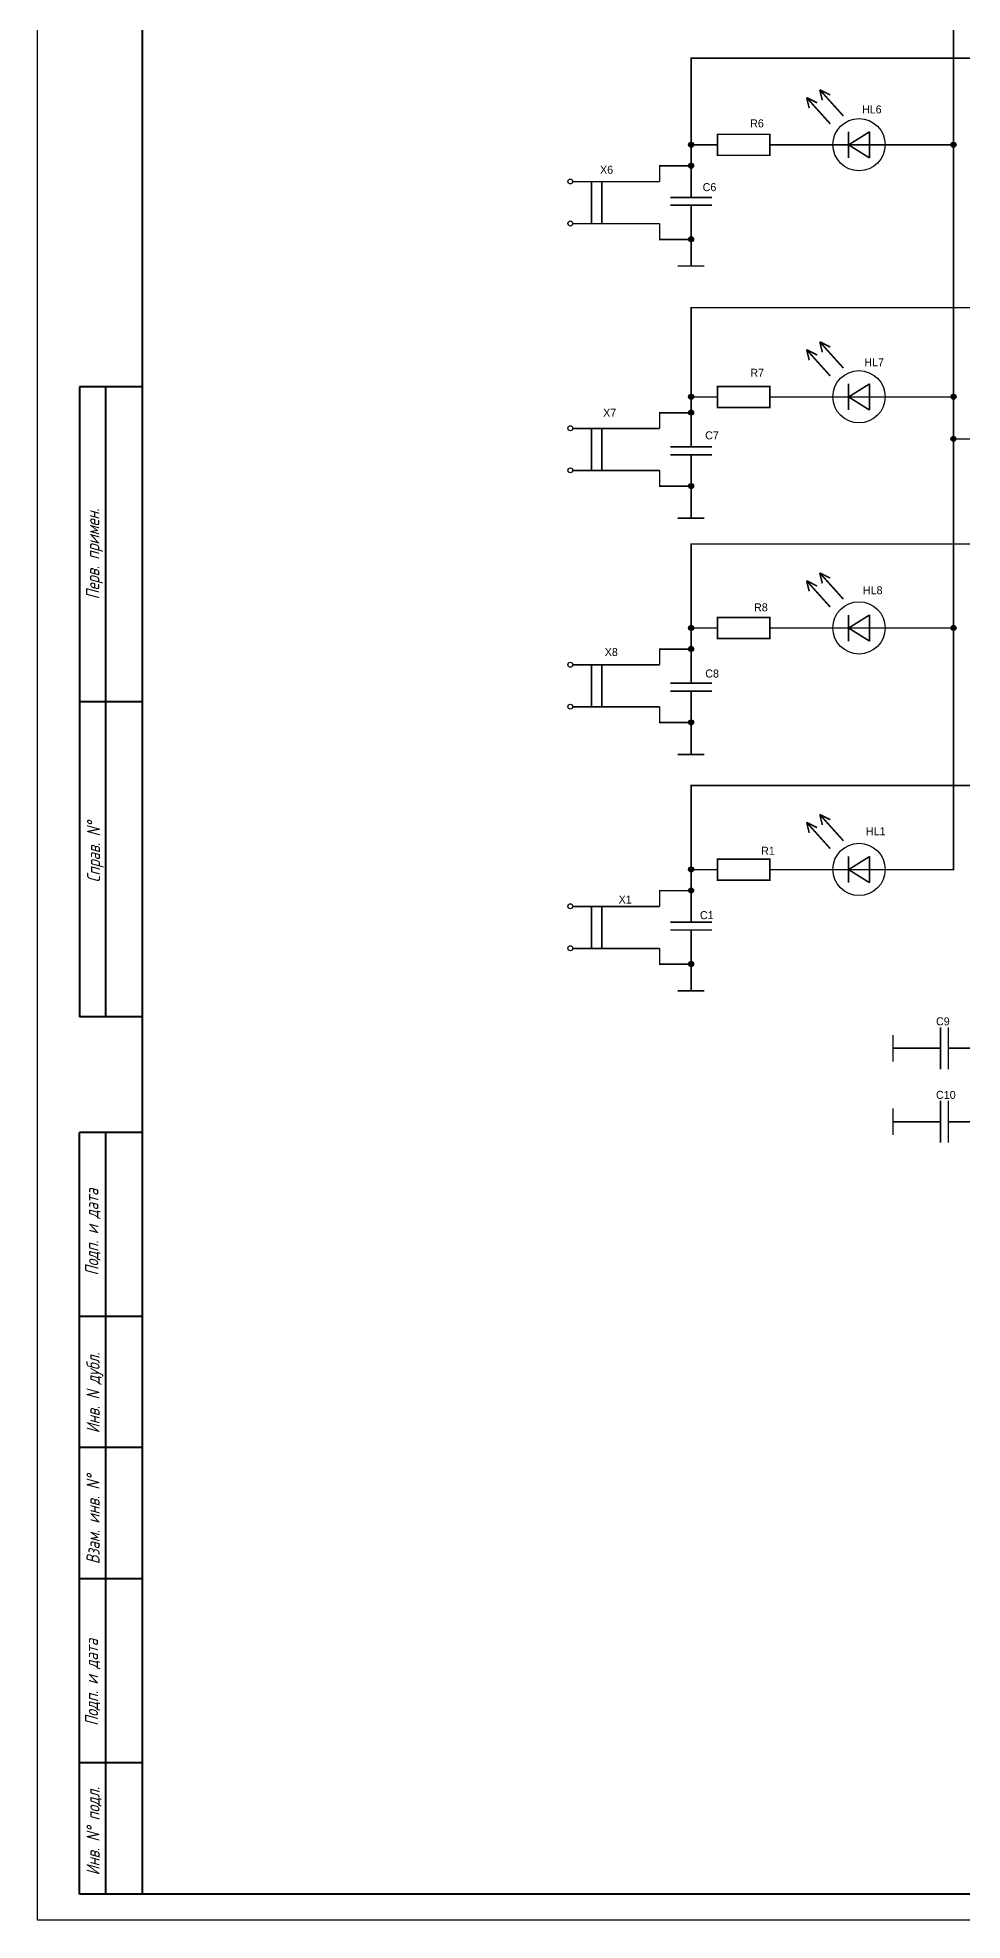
# Model space of a CAD drawing. Header units: millimetres. Extents: x 0 to 1291, y 0 to 606.
# Drawn here: x 871.5 to 1047.7, y 9.3 to 367.8 of the extents above; entities that cross this region are included whole.
import ezdxf

# ---------------------------------------------------------------- set-up
doc = ezdxf.new("R2010")
doc.units = ezdxf.units.MM
doc.layers.add('KONTUR', color=7, linetype='Continuous')
doc.layers.add('Sheet', color=255, linetype='Continuous')
doc.layers.add('Основная', color=7, linetype='Continuous', lineweight=40)
doc.layers.add('текст', color=7, linetype='Continuous', lineweight=30)
doc.styles.add('стиль1', font='romans.shx', dxfattribs={"width": 0.75, "oblique": 15, "height": 3.5})

msp = doc.modelspace()

# ---------------------------------------------------------------- linework, layer by layer
at = {"layer": 'KONTUR'}
for p, q in [((871.47, 9.28), (871.47, 606.28)), ((1291.47, 9.28), (871.47, 9.28))]:
    msp.add_line(p, q, dxfattribs=at)
at = {"layer": 'Sheet', "const_width": 0.3}
for points in [[(1045.99, 347.34), (1045.99, 391.84)], [(995.99, 342.34), (995.99, 363.84), (1051.99, 363.84)], [(1022.49, 351.34), (1017.99, 356.34)], [(1017.99, 356.34), (1018.49, 354.34), (1018.49, 354.34)], [(1017.99, 356.34), (1019.99, 355.34)], [(1024.99, 352.84), (1020.49, 357.84)], [(1020.49, 357.84), (1020.99, 355.84), (1020.99, 355.84)], [(1020.49, 357.84), (1022.49, 356.84)], [(1010.99, 349.34), (1000.99, 349.34), (1000.99, 345.34), (1010.99, 345.34), (1010.99, 349.34)], [(1025.99, 349.84), (1025.99, 344.84)], [(1025.99, 347.34), (1029.99, 349.84), (1029.99, 349.84)], [(1029.99, 344.84), (1029.99, 349.84)], [(1000.99, 347.34), (995.99, 347.34)], [(1010.99, 347.34), (1015.99, 347.34)], [(1015.99, 347.34), (1017.99, 347.34)], [(1022.99, 347.34), (1017.99, 347.34)], [(1025.99, 347.34), (1022.99, 347.34)], [(1029.99, 347.34), (1025.99, 347.34)], [(1025.99, 347.34), (1029.99, 344.84), (1029.99, 344.84)], [(1029.99, 347.34), (1032.99, 347.34)], [(1032.99, 347.34), (1037.99, 347.34)], [(1037.99, 347.34), (1045.99, 347.34)], [(1045.99, 347.34), (1045.99, 299.84)], [(989.99, 340.34), (989.99, 343.34), (995.99, 343.34)], [(995.99, 337.34), (995.99, 342.34)], [(973.49, 340.34), (984.99, 340.34)], [(976.99, 340.34), (976.99, 332.34)], [(978.99, 332.34), (978.99, 340.34)], [(984.99, 340.34), (989.99, 340.34)], [(999.99, 337.34), (991.99, 337.34)], [(999.99, 335.84), (991.99, 335.84)], [(995.99, 335.84), (995.99, 330.84)], [(973.49, 332.34), (984.99, 332.34)], [(984.99, 332.34), (989.99, 332.34)], [(989.99, 332.34), (989.99, 329.34), (995.99, 329.34)], [(995.99, 330.84), (995.99, 328.34)], [(995.99, 328.34), (995.99, 324.28)], [(993.45, 324.28), (998.53, 324.28)], [(995.99, 294.84), (995.99, 316.34), (1051.99, 316.34)], [(1022.49, 303.34), (1017.99, 308.34)], [(1017.99, 308.34), (1018.49, 306.34), (1018.49, 306.34)], [(1017.99, 308.34), (1019.99, 307.34)], [(1024.99, 304.84), (1020.49, 309.84)], [(1020.49, 309.84), (1020.99, 307.84), (1020.99, 307.84)], [(1020.49, 309.84), (1022.49, 308.84)], [(1010.99, 301.34), (1000.99, 301.34), (1000.99, 297.34), (1010.99, 297.34), (1010.99, 301.34)], [(1025.99, 301.84), (1025.99, 296.84)], [(1025.99, 299.34), (1029.99, 301.84), (1029.99, 301.84)], [(1029.99, 296.84), (1029.99, 301.84)], [(1000.99, 299.34), (995.99, 299.34)], [(1010.99, 299.34), (1015.99, 299.34)], [(1015.99, 299.34), (1017.99, 299.34)], [(1022.99, 299.34), (1017.99, 299.34)], [(1025.99, 299.34), (1022.99, 299.34)], [(1029.99, 299.34), (1025.99, 299.34)], [(1025.99, 299.34), (1029.99, 296.84), (1029.99, 296.84)], [(1029.99, 299.34), (1032.99, 299.34)], [(1032.99, 299.34), (1037.99, 299.34)], [(1037.99, 299.34), (1045.99, 299.34)], [(1045.99, 254.84), (1045.99, 254.84), (1045.99, 299.84)], [(989.99, 293.34), (989.99, 296.34), (995.99, 296.34)], [(995.99, 289.84), (995.99, 294.84)], [(973.49, 293.34), (984.99, 293.34)], [(976.99, 293.34), (976.99, 285.34)], [(978.99, 285.34), (978.99, 293.34)], [(984.99, 293.34), (989.99, 293.34)], [(1045.99, 291.34), (1111.99, 291.34), (1111.99, 160.34), (1104.99, 160.34), (1104.99, 160.34)], [(999.99, 289.84), (991.99, 289.84)], [(999.99, 288.34), (991.99, 288.34)], [(995.99, 288.34), (995.99, 283.34)], [(973.49, 285.34), (984.99, 285.34)], [(984.99, 285.34), (989.99, 285.34)], [(989.99, 285.34), (989.99, 282.34), (995.99, 282.34)], [(995.99, 283.34), (995.99, 280.34)], [(995.99, 280.34), (995.99, 276.28)], [(993.45, 276.28), (998.53, 276.28)], [(995.99, 249.84), (995.99, 271.34), (1051.99, 271.34)], [(1024.99, 260.84), (1020.49, 265.84)], [(1020.49, 265.84), (1020.99, 263.84), (1020.99, 263.84)], [(1020.49, 265.84), (1022.49, 264.84)], [(1022.49, 259.34), (1017.99, 264.34)], [(1017.99, 264.34), (1018.49, 262.34), (1018.49, 262.34)], [(1017.99, 264.34), (1019.99, 263.34)], [(1000.99, 255.34), (995.99, 255.34)], [(1010.99, 257.34), (1000.99, 257.34), (1000.99, 253.34), (1010.99, 253.34), (1010.99, 257.34)], [(1010.99, 255.34), (1015.99, 255.34)], [(1015.99, 255.34), (1017.99, 255.34)], [(1022.99, 255.34), (1017.99, 255.34)], [(1025.99, 255.34), (1022.99, 255.34)], [(1025.99, 257.84), (1025.99, 252.84)], [(1025.99, 255.34), (1029.99, 257.84), (1029.99, 257.84)], [(1029.99, 255.34), (1025.99, 255.34)], [(1025.99, 255.34), (1029.99, 252.84), (1029.99, 252.84)], [(1029.99, 252.84), (1029.99, 257.84)], [(1029.99, 255.34), (1032.99, 255.34)], [(1032.99, 255.34), (1037.99, 255.34)], [(1037.99, 255.34), (1045.99, 255.34)], [(1037.99, 209.34), (1045.99, 209.34), (1045.99, 254.84)], [(989.99, 248.34), (989.99, 251.34), (995.99, 251.34)], [(973.49, 248.34), (984.99, 248.34)], [(976.99, 248.34), (976.99, 240.34)], [(978.99, 240.34), (978.99, 248.34)], [(984.99, 248.34), (989.99, 248.34)], [(995.99, 244.84), (995.99, 249.84)], [(999.99, 244.84), (991.99, 244.84)], [(973.49, 240.34), (984.99, 240.34)], [(984.99, 240.34), (989.99, 240.34)], [(989.99, 240.34), (989.99, 237.34), (995.99, 237.34)], [(999.99, 243.34), (991.99, 243.34)], [(995.99, 243.34), (995.99, 238.34)], [(995.99, 238.34), (995.99, 235.34)], [(995.99, 235.34), (995.99, 231.28)], [(993.45, 231.28), (998.53, 231.28)], [(1064.99, 225.34), (995.99, 225.34), (995.99, 204.34)], [(1024.99, 214.84), (1020.49, 219.84)], [(1020.49, 219.84), (1020.99, 217.84), (1020.99, 217.84)], [(1020.49, 219.84), (1022.49, 218.84)], [(1022.49, 213.34), (1017.99, 218.34)], [(1017.99, 218.34), (1018.49, 216.34), (1018.49, 216.34)], [(1017.99, 218.34), (1019.99, 217.34)], [(1025.99, 211.84), (1025.99, 206.84)], [(1025.99, 209.34), (1029.99, 211.84), (1029.99, 211.84)], [(1029.99, 206.84), (1029.99, 211.84)], [(1000.99, 209.34), (995.99, 209.34)], [(1010.99, 211.34), (1000.99, 211.34), (1000.99, 207.34), (1010.99, 207.34), (1010.99, 211.34)], [(1010.99, 209.34), (1015.99, 209.34)], [(1015.99, 209.34), (1017.99, 209.34)], [(1022.99, 209.34), (1017.99, 209.34)], [(1025.99, 209.34), (1022.99, 209.34)], [(1029.99, 209.34), (1025.99, 209.34)], [(1025.99, 209.34), (1029.99, 206.84), (1029.99, 206.84)], [(1029.99, 209.34), (1032.99, 209.34)], [(1032.99, 209.34), (1037.99, 209.34)], [(989.99, 202.34), (989.99, 205.34), (995.99, 205.34)], [(995.99, 199.34), (995.99, 204.34)], [(973.49, 202.34), (984.99, 202.34)], [(976.99, 202.34), (976.99, 194.34)], [(978.99, 194.34), (978.99, 202.34)], [(984.99, 202.34), (989.99, 202.34)], [(999.99, 199.34), (991.99, 199.34)], [(999.99, 197.84), (991.99, 197.84)], [(995.99, 197.84), (995.99, 192.84)], [(973.49, 194.34), (984.99, 194.34)], [(984.99, 194.34), (989.99, 194.34)], [(989.99, 194.34), (989.99, 191.34), (995.99, 191.34)], [(995.99, 192.84), (995.99, 190.34)], [(995.99, 190.34), (995.99, 186.28)], [(993.45, 186.28), (998.53, 186.28)], [(1043.49, 171.34), (1043.49, 179.34)], [(1044.99, 171.34), (1044.99, 179.34)], [(1034.45, 177.88), (1034.45, 172.8)], [(1036.99, 175.34), (1034.45, 175.34)], [(1038.49, 175.34), (1036.99, 175.34)], [(1043.49, 175.34), (1038.49, 175.34)], [(1044.99, 175.34), (1049.99, 175.34)], [(1043.49, 157.34), (1043.49, 165.34)], [(1044.99, 157.34), (1044.99, 165.34)], [(1034.45, 163.88), (1034.45, 158.8)], [(1036.99, 161.34), (1034.45, 161.34)], [(1038.49, 161.34), (1036.99, 161.34)], [(1043.49, 161.34), (1038.49, 161.34)], [(1044.99, 161.34), (1049.99, 161.34)]]:
    msp.add_lwpolyline(points, dxfattribs=at)
at = {"layer": 'Sheet', "const_width": 0.508}
for points in [[(995.73, 347.34, 1), (996.24, 347.34, 1)], [(1045.73, 347.34, 1), (1046.24, 347.34, 1)], [(995.73, 343.34, 1), (996.24, 343.34, 1)], [(995.73, 329.34, 1), (996.24, 329.34, 1)], [(995.73, 299.34, 1), (996.24, 299.34, 1)], [(1045.73, 299.34, 1), (1046.24, 299.34, 1)], [(995.73, 296.34, 1), (996.24, 296.34, 1)], [(1045.73, 291.34, 1), (1046.24, 291.34, 1)], [(995.73, 282.34, 1), (996.24, 282.34, 1)], [(995.73, 255.34, 1), (996.24, 255.34, 1)], [(1045.73, 255.34, 1), (1046.24, 255.34, 1)], [(995.73, 251.34, 1), (996.24, 251.34, 1)], [(995.73, 237.34, 1), (996.24, 237.34, 1)], [(995.73, 209.34, 1), (996.24, 209.34, 1)], [(995.73, 205.34, 1), (996.24, 205.34, 1)], [(995.73, 191.34, 1), (996.24, 191.34, 1)]]:
    msp.add_lwpolyline(points, format="xyb", close=True, dxfattribs=at)
at = {"layer": 'Sheet'}
for centre in [(995.97, 209.37), (995.97, 209.37), (995.97, 209.37), (995.97, 205.37), (995.97, 205.37)]:
    msp.add_circle(centre, 0.487, dxfattribs=at)
for centre, major_axis, ratio in [((1027.97, 347.37), (0, 4.98), 0.9997), ((995.97, 347.37), (0.487, 0), 0.997309), ((995.97, 347.37), (0.487, 0), 0.997309), ((995.97, 347.37), (0.487, 0), 0.997309), ((1045.97, 347.37), (0, 0.486), 0.999937), ((1045.97, 347.37), (0, 0.486), 0.999937), ((1045.97, 347.37), (0, 0.486), 0.999937), ((1045.97, 347.37), (0, 0.486), 0.999937), ((1045.97, 347.37), (0, 0.486), 0.999937), ((1045.97, 347.37), (0, 0.486), 0.999937), ((972.97, 340.37), (0, 0.479), 0.999979), ((995.97, 343.37), (0, 0.487), 0.999979), ((995.97, 343.37), (0, 0.487), 0.999979), ((972.97, 332.37), (0, 0.479), 0.999958), ((995.97, 329.36), (0, 0.487), 0.999979), ((995.97, 329.36), (0, 0.487), 0.999979), ((1027.97, 299.37), (0, 4.98), 0.999967), ((995.97, 299.37), (0, 0.487), 0.999979), ((995.97, 299.37), (0, 0.487), 0.999979), ((995.97, 299.37), (0, 0.487), 0.999979), ((1045.97, 299.37), (0, 0.487), 0.997225), ((1045.97, 299.37), (0, 0.487), 0.997225), ((995.97, 296.37), (0, 0.487), 0.999979), ((995.97, 296.37), (0, 0.487), 0.999979), ((972.97, 293.37), (0, 0.479), 0.999979), ((1045.97, 291.37), (0, 0.486), 0.999937), ((1045.97, 291.37), (0, 0.486), 0.999937), ((972.97, 285.37), (0.479, 0), 0.997285), ((995.97, 282.37), (0, 0.487), 0.999979), ((995.97, 282.37), (0, 0.487), 0.999979), ((1027.97, 255.37), (0, 4.98), 0.999967), ((995.97, 255.37), (0, 0.487), 0.999979), ((995.97, 255.37), (0, 0.487), 0.999979), ((995.97, 255.37), (0, 0.487), 0.999979), ((1045.97, 255.37), (0, 0.487), 0.997225), ((1045.97, 255.37), (0, 0.487), 0.997225), ((995.97, 251.37), (0, 0.487), 0.999979), ((995.97, 251.37), (0, 0.487), 0.999979), ((972.97, 248.36), (0, 0.479), 0.999958), ((972.97, 240.37), (0, 0.479), 0.999958), ((995.97, 237.37), (0, 0.487), 0.999958), ((995.97, 237.37), (0, 0.487), 0.999958), ((1027.97, 209.37), (0, 4.98), 0.999702), ((972.97, 202.37), (0, 0.479), 0.999958), ((972.97, 194.37), (0, 0.479), 0.999958), ((995.97, 191.37), (0.487, 0), 0.997288), ((995.97, 191.37), (0.487, 0), 0.997288)]:
    msp.add_ellipse(centre, major_axis=major_axis, ratio=ratio, dxfattribs=at)
at = {"layer": 'Основная'}
for p, q in [((891.47, 54.28), (891.47, 601.28)), ((879.47, 301.28), (879.47, 181.28)), ((891.47, 301.28), (879.47, 301.28)), ((884.47, 181.28), (884.47, 301.28)), ((891.47, 241.28), (879.47, 241.28)), ((891.47, 181.28), (879.47, 181.28)), ((879.47, 14.28), (879.47, 159.28)), ((891.47, 159.28), (879.47, 159.28)), ((884.47, 14.28), (884.47, 159.28)), ((891.47, 124.28), (879.47, 124.28)), ((891.47, 99.28), (879.47, 99.28)), ((891.47, 74.28), (879.47, 74.28)), ((891.47, 14.28), (891.47, 54.28)), ((891.47, 39.28), (879.47, 39.28)), ((1286.47, 14.28), (879.47, 14.28))]:
    msp.add_line(p, q, dxfattribs=at)

# ---------------------------------------------------------------- texts
at = {"layer": 'Sheet'}
for s, p in [('R6', (1007.23, 350.67)), ('HL6', (1028.54, 353.33)), ('X6', (978.63, 341.84)), ('C6', (998.18, 338.53)), ('HL7', (1028.98, 305.17)), ('R7', (1007.27, 303.18)), ('X7', (979.22, 295.57)), ('C7', (998.66, 291.27)), ('HL8', (1028.72, 261.77)), ('R8', (1007.98, 258.52)), ('X8', (979.52, 250.01)), ('C8', (998.68, 245.92)), ('HL1', (1029.29, 215.88)), ('R1', (1009.32, 212.17)), ('X1', (982.17, 202.88)), ('C1', (997.66, 199.91)), ('C9', (1042.65, 179.69)), ('C10', (1042.65, 165.69))]:
    msp.add_text(s, height=1.524, dxfattribs=at).set_placement(p)
at = {"layer": 'текст', "style": 'стиль1', "oblique": 15, "width": 0.75}
for s, p in [('Перв. примен.', (883.22, 260.79)), ('Справ. N%%d', (883.37, 206.9)), ('Подп. и дата', (883.04, 132.05)), ('Инв. N дубл.', (883.28, 102.02)), ('Взам. инв. N%%d', (883.28, 77.09)), ('Подп. и дата', (882.99, 46.31)), ('Инв. N%%d подл.', (883.28, 17.84))]:
    msp.add_text(s, height=2.5, rotation=90, dxfattribs=at).set_placement(p)

doc.saveas('drawing.dxf')
